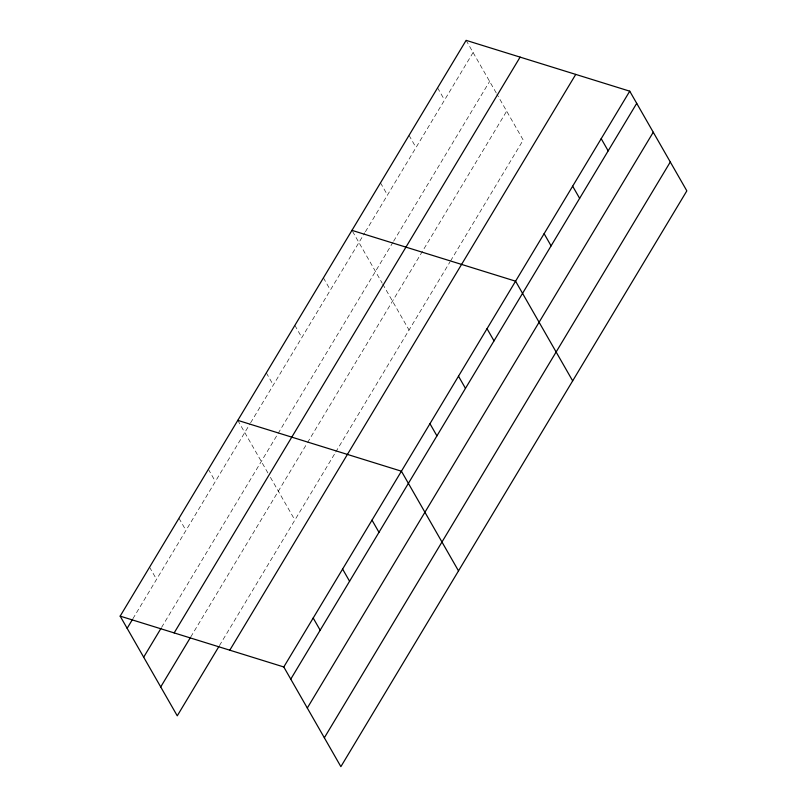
<?xml version="1.0" encoding="UTF-8"?>
<svg xmlns="http://www.w3.org/2000/svg" width="807" height="807" viewBox="0 0 807 807"><rect width="100%" height="100%" fill="white"/><g stroke="black" fill="none" stroke-linecap="round" stroke-linejoin="round"><path stroke-width="0.61" stroke-dasharray="4.04 3.03" d="M132.893 618.737L249.958 423.907M250.604 422.828L364.764 232.82M365.42 231.74L473.094 52.526M161.582 627.402L392.979 242.271M393.634 241.182L489.627 81.406M190.765 636.945L306.882 443.679M307.528 442.599L506.675 111.154M219.443 645.6L335.097 453.12M335.742 452.041L449.913 262.033M450.558 260.954L523.208 140.035L496.93 94.157M466.123 40.35L496.325 93.098M437.576 87.852L444.556 100.028M409.038 135.354L416.008 147.53M380.5 182.856L387.471 195.032M352.538 231.377L382.165 283.106M382.77 284.165L409.048 330.043M323.415 277.86L330.386 290.046M294.868 325.362L301.848 337.548M266.33 372.864L273.311 385.05M237.793 420.366L267.995 473.114M270.436 477.361L294.878 520.051M208.388 469.311L215.358 481.486M178.983 518.255L185.953 530.431M149.577 567.2L156.548 579.376"/><path stroke-width="1.21" d="M120.162 616.134L466.123 40.35L629.742 91.181L686.838 190.866L340.877 766.65L283.792 666.965L120.162 616.134L177.258 715.819L218.808 646.669M127.143 628.32L132.257 619.806M143.676 657.191L160.936 628.471M174.161 632.91L520.112 57.126M160.714 686.949L190.129 638.004M229.793 650.19L575.744 74.405M283.792 666.965L629.742 91.181M290.762 679.141L636.713 103.357M307.306 708.021L653.256 132.237M324.343 737.769L670.294 161.985M351.953 230.358L515.582 281.189L572.667 380.874M237.793 420.366L401.412 471.197L458.507 570.882M601.205 138.683L608.175 150.859M572.657 186.185L579.638 198.361M544.12 233.687L551.09 245.863M487.035 328.691L494.015 340.867M458.497 376.193L465.468 388.369M429.96 423.695L436.93 435.871M372.007 520.142L378.987 532.317M342.602 569.076L349.582 581.262M313.197 618.021L320.167 630.196"/></g></svg>
